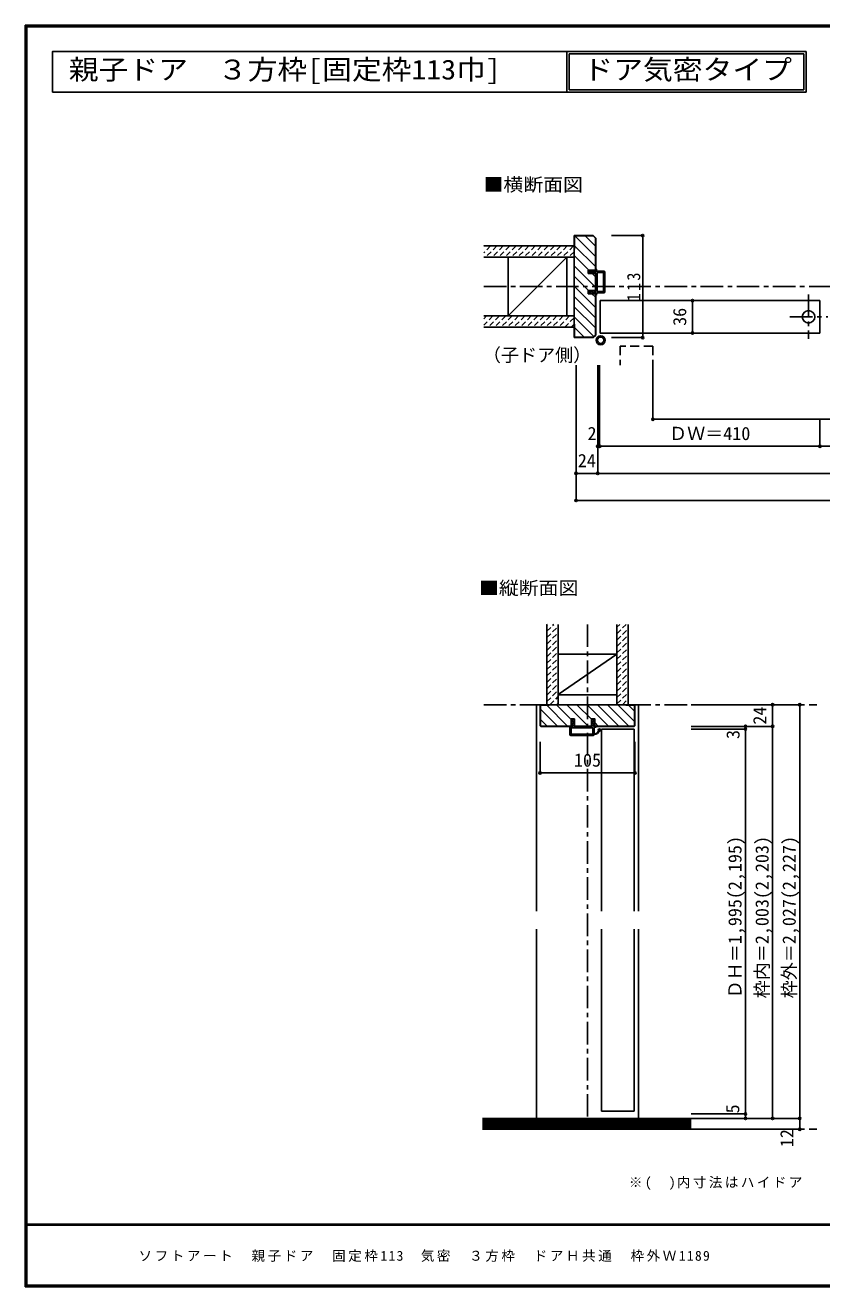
# Model space of a CAD drawing. Units: millimetres at full size, sheet at 1:5; details may follow other scales. Extents: x -973 to 977, y -718 to 696.
# Drawn here: x -973 to -92, y -701 to 696 of the extents above; entities that cross this region are included whole.
import ezdxf
from ezdxf.enums import TextEntityAlignment as Align

# ---------------------------------------------------------------- set-up
doc = ezdxf.new("R2010")
doc.units = ezdxf.units.MM
doc.header["$LTSCALE"] = 5
doc.header["$PDMODE"] = 32
doc.header["$PDSIZE"] = 2.5
for name, pattern in [('CHAIN1', [8, 5, -1, 1, -1]), ('DASHED1', [1.8, 1.2, -0.6]), ('DASHED2', [3, 2, -1])]:
    doc.linetypes.add(name, pattern=pattern)
for name, color, linetype in [('0-0_補助線', 7, 'Continuous'), ('0-1_通り芯', 4, 'CHAIN1'), ('0-3_仕上げ', 2, 'Continuous'), ('0-4_枠', 3, 'Continuous'), ('0-6_扉', 6, 'Continuous'), ('0-A_文字', 3, 'Continuous'), ('0-B_寸法', 7, 'Continuous'), ('0-C_ハッチ', 4, 'DASHED1'), ('F-1_枠', 6, 'Continuous'), ('F-A_文字', 7, 'Continuous')]:
    doc.layers.add(name, color=color, linetype=linetype)
doc.styles.add('ＭＳ ゴシック', font='')
doc.styles.get('ＭＳ ゴシック').set_extended_font_data('MS Gothic')

# ---------------------------------------------------------------- blocks, each defined once
blk = doc.blocks.new('2')
at = {"layer": '0-0_補助線'}
for p, q in [((-9.846, -9.622), (-9.846, 15.078)), ((-8.846, 16.078), (0.354, 16.078)), ((-8.846, 15.878), (0.637, 15.878)), ((-8.446, 14.378), (-8.446, -8.922)), ((-8.146, 14.678), (-1.546, 14.678)), ((-1.246, 14.378), (-1.246, -8.922)), ((0.154, 11.653), (2.154, 11.653)), ((0.154, 11.653), (0.154, -8.497)), ((2.154, 10.953), (2.154, 11.653)), ((3.154, 11.653), (2.512, 10.83)), ((3.154, 11.653), (6.154, 11.653)), ((4.154, 13.753), (4.154, 13.053)), ((5.154, 13.053), (4.512, 13.876)), ((7.154, 13.053), (5.154, 13.053)), ((6.154, 10.953), (6.154, 11.653)), ((7.558, 12.258), (6.516, 10.835)), ((-1.48, -10.622), (-8.846, -10.622)), ((-1.546, -9.222), (-8.146, -9.222)), ((-1.189, -10.85), (-0.732, -12.694)), ((0.354, -12.922), (-0.441, -12.922)), ((0.154, -8.497), (2.154, -8.497)), ((4.154, -9.897), (0.154, -9.897)), ((0.154, -9.897), (0.154, -10.622)), ((0.154, -10.622), (0.645, -12.548)), ((2.154, -7.797), (2.154, -8.497)), ((3.154, -8.497), (2.512, -7.674)), ((3.154, -8.497), (6.154, -8.497)), ((4.154, -10.597), (4.154, -9.897)), ((5.154, -9.897), (4.512, -10.72)), ((7.154, -9.897), (5.154, -9.897)), ((6.154, -7.797), (6.154, -8.497)), ((7.558, -9.101), (6.516, -7.679))]:
    blk.add_line(p, q, dxfattribs=at)
for points in [[(-9.646, 15.078), (-9.646, -9.622), (-9.846, -9.622)], [(4.154, 13.053), (0.154, 13.053), (0.649, 15.723)]]:
    blk.add_lwpolyline(points, dxfattribs=at)
for centre, radius, start, end in [((-8.846, 15.078), 1, 90, 180), ((-8.846, 15.078), 0.8, 90, 180), ((-8.146, 14.378), 0.3, 90, 180), ((-1.546, 14.378), 0.3, 0, 90), ((0.354, 15.778), 0.3, 349.49875, 90), ((2.354, 10.953), 0.2, 180, 322.03043), ((4.354, 13.753), 0.2, 37.96957, 180), ((6.354, 10.953), 0.2, 180, 323.78053), ((7.154, 12.553), 0.5, 323.78053, 90), ((-8.846, -9.622), 1, 180, 270), ((-2.846, -10.72), 6, 179.06153, 259.29815), ((-8.146, -8.922), 0.3, 180, 270), ((-2.846, -10.72), 5.3, 178.93757, 259.29815), ((-1.546, -8.922), 0.3, 270, 0), ((-1.48, -10.922), 0.3, 13.9282, 90), ((-0.441, -12.622), 0.3, 193.9282, 270), ((0.354, -12.622), 0.3, 270, 14.29438), ((2.354, -7.797), 0.2, 37.96957, 180), ((4.354, -10.597), 0.2, 180, 322.03043), ((6.354, -7.797), 0.2, 36.21947, 180), ((7.154, -9.397), 0.5, 270, 36.21947), ((-3.896, -16.272), 0.35, 259.29815, 79.29815)]:
    blk.add_arc(centre, radius, start, end, dxfattribs=at)
blk.add_point((-3.896, -16.622), dxfattribs=at)
blk = doc.blocks.new('01(1)')
at = {"layer": '0-0_補助線'}
for p, q in [((-14.5, 0.346), (-14.5, -0.449)), ((-14.3, 0.346), (-14.3, -0.449)), ((-12.045, -0.049), (-14.178, 0.444)), ((-12, 0.146), (-14.133, 0.639)), ((-11.475, 5.146), (-12.298, 4.504)), ((-12.175, 4.146), (-11.475, 4.146)), ((-12.045, -0.049), (-11.993, 0.145)), ((-11.475, 0.146), (-12, 0.146)), ((-11.475, 7.146), (-11.475, 5.146)), ((-11.475, 4.146), (-11.475, 0.146)), ((-10.68, 7.55), (-9.257, 6.508)), ((-9.375, 6.146), (-10.075, 6.146)), ((-10.075, 3.146), (-10.075, 6.146)), ((-10.075, 3.146), (-9.252, 2.504)), ((-9.375, 2.146), (-10.075, 2.146)), ((-10.075, 0.146), (-10.075, 2.146)), ((-10.075, 0.146), (10.075, 0.146)), ((10.075, 3.146), (9.252, 2.504)), ((10.68, 7.55), (9.257, 6.508)), ((9.375, 6.146), (10.075, 6.146)), ((9.375, 2.146), (10.075, 2.146)), ((10.075, 3.146), (10.075, 6.146)), ((10.075, 0.146), (10.075, 2.146)), ((11.475, 7.146), (11.475, 5.146)), ((11.475, 5.146), (12.298, 4.504)), ((12.175, 4.146), (11.475, 4.146)), ((11.475, 4.146), (11.475, 0.146)), ((11.475, 0.146), (12, 0.146)), ((12.045, -0.049), (11.993, 0.145)), ((12, 0.146), (14.133, 0.639)), ((12.045, -0.049), (14.178, 0.444)), ((14.3, 0.346), (14.3, -0.449)), ((14.5, 0.346), (14.5, -0.449)), ((-14.265, -0.741), (-12.235, -1.196)), ((-14.222, -0.546), (-12.191, -1.001)), ((-12, -1.488), (-12, -8.854)), ((-11.8, -1.488), (-11.8, -8.854)), ((-11, -9.654), (11, -9.654)), ((11, -9.854), (-11, -9.854)), ((-10.6, -1.554), (-10.6, -8.154)), ((-10.3, -1.254), (10.3, -1.254)), ((-10.3, -8.454), (10.3, -8.454)), ((10.6, -1.554), (10.6, -8.154)), ((11.8, -1.488), (11.8, -8.854)), ((12, -1.488), (12, -8.854)), ((14.222, -0.546), (12.191, -1.001)), ((14.265, -0.741), (12.235, -1.196))]:
    blk.add_line(p, q, dxfattribs=at)
for centre, radius, start, end in [((-14.2, 0.346), 0.3, 77.00048, 180), ((-14.2, 0.346), 0.1, 77.00048, 180), ((-12.175, 4.346), 0.2, 127.96957, 270), ((-10.975, 7.146), 0.5, 53.78053, 180), ((-9.375, 6.346), 0.2, 270, 53.78053), ((-9.375, 2.346), 0.2, 270, 52.03043), ((9.375, 6.346), 0.2, 126.21947, 270), ((9.375, 2.346), 0.2, 127.96957, 270), ((10.975, 7.146), 0.5, 0, 126.21947), ((12.175, 4.346), 0.2, 270, 52.03043), ((14.2, 0.346), 0.3, 0, 102.99952), ((14.2, 0.346), 0.1, 0, 102.99952), ((-14.2, -0.449), 0.3, 180, 257.3929), ((-14.2, -0.449), 0.1, 180, 257.3929), ((-12.3, -1.488), 0.3, 0, 76.0718), ((-12.3, -1.488), 0.5, 0, 76.0718), ((-11, -8.854), 1, 180, 270), ((-11, -8.854), 0.8, 180, 270), ((-10.3, -1.554), 0.3, 90, 180), ((-10.3, -8.154), 0.3, 180, 270), ((10.3, -1.554), 0.3, 0, 90), ((10.3, -8.154), 0.3, 270, 0), ((11, -8.854), 1, 270, 0), ((11, -8.854), 0.8, 270, 0), ((12.3, -1.488), 0.5, 103.9282, 180), ((12.3, -1.488), 0.3, 103.9282, 180), ((14.2, -0.449), 0.1, 282.6071, 0), ((14.2, -0.449), 0.3, 282.6071, 0)]:
    blk.add_arc(centre, radius, start, end, dxfattribs=at)

msp = doc.modelspace()

# ---------------------------------------------------------------- linework, layer by layer
at = {"layer": '0-0_補助線'}
for radius in [5, 3.5]:
    msp.add_circle((-336.383, 347.13), radius, dxfattribs=at)
at = {"layer": '0-1_通り芯'}
for p, q in [((-465.847, 406.5), (469.153, 406.5)), ((-350.99, 32.5), (-350.99, -526.5)), ((-465.847, -56.5), (-97.133, -56.5)), ((-465.847, -526.5), (-97.133, -526.5))]:
    msp.add_line(p, q, dxfattribs=at)
at = {"layer": '0-1_通り芯', "color": 7}
for p, q in [((-106.384, 397.796), (-106.384, 348.563)), ((-126.919, 373), (-85.133, 373))]:
    msp.add_line(p, q, dxfattribs=at)
at = {"layer": '0-1_通り芯', "color": 7, "linetype": 'Continuous'}
msp.add_circle((-106.384, 373), 7, dxfattribs=at)
at = {"layer": '0-3_仕上げ'}
for p, q in [((-465.847, 451.5), (-365.847, 451.5)), ((-465.847, 439), (-365.847, 439)), ((-465.847, 374), (-365.847, 374)), ((-465.847, 361.5), (-365.847, 361.5)), ((-395.99, 32.5), (-395.99, -56.5)), ((-383.49, 32.5), (-383.49, -56.5)), ((-318.49, 32.5), (-318.49, -56.5)), ((-305.99, 32.5), (-305.99, -56.5)), ((-236.133, -514.5), (-467.105, -514.5)), ((-236.133, -526.5), (-467.105, -526.5))]:
    msp.add_line(p, q, dxfattribs=at)
at = {"layer": '0-3_仕上げ', "color": 3}
for p, q in [((-438.847, 439), (-438.847, 374)), ((-373.847, 439), (-373.847, 374)), ((-383.49, -0.5), (-318.49, -0.5)), ((-383.49, -45.5), (-318.49, -45.5))]:
    msp.add_line(p, q, dxfattribs=at)
at = {"layer": '0-3_仕上げ', "color": 7}
for p, q in [((-438.847, 374), (-373.847, 439)), ((-383.49, -45.234), (-318.49, -0.5)), ((-236.133, -516), (-467.105, -516)), ((-236.133, -517.5), (-467.105, -517.5)), ((-236.133, -519), (-467.105, -519)), ((-236.133, -520.5), (-467.105, -520.5)), ((-236.133, -522), (-467.105, -522)), ((-236.133, -523.5), (-467.105, -523.5)), ((-236.133, -525), (-467.105, -525))]:
    msp.add_line(p, q, dxfattribs=at)
at = {"layer": '0-4_枠'}
for p, q in [((-365.847, 463), (-365.847, 350)), ((-344.675, 463), (-365.847, 463)), ((-365.347, 448), (-365.347, 462.5)), ((-344.883, 462.5), (-365.347, 462.5)), ((-344.883, 462.5), (-342.347, 459.964)), ((-344.675, 463), (-341.847, 460.172)), ((-365.347, 448), (-365.847, 448)), ((-342.347, 459.964), (-342.347, 424.5)), ((-341.847, 460.172), (-341.847, 424.5)), ((-341.847, 420.8), (-350.347, 420.8)), ((-342.347, 402.2), (-342.347, 420.8)), ((-341.847, 402.2), (-341.847, 420.8)), ((-350.347, 398.5), (-350.347, 402.2)), ((-341.847, 402.2), (-350.347, 402.2)), ((-341.847, 398.5), (-350.347, 398.5)), ((-342.347, 353.036), (-342.347, 398.5)), ((-341.847, 352.828), (-341.847, 398.5)), ((-365.347, 365), (-365.847, 365)), ((-365.347, 365), (-365.347, 350.5)), ((-344.675, 350), (-365.847, 350)), ((-344.882, 350.5), (-365.347, 350.5)), ((-344.882, 350.5), (-342.347, 353.036)), ((-344.675, 350), (-341.847, 352.828)), ((-298.49, -56.5), (-403.49, -56.5)), ((-402.99, -79.586), (-402.99, -57)), ((-393.49, -57), (-402.99, -57)), ((-393.49, -56.5), (-393.49, -57)), ((-308.49, -57), (-308.49, -56.5)), ((-308.49, -57), (-298.99, -57)), ((-298.99, -79.586), (-298.99, -57)), ((-402.575, -80), (-402.99, -79.586)), ((-402.783, -80.5), (-368.99, -80.5)), ((-368.99, -80), (-402.575, -80)), ((-368.99, -72), (-365.29, -72)), ((-368.99, -80.5), (-368.99, -72)), ((-365.29, -80.5), (-365.29, -72)), ((-365.29, -80), (-346.69, -80)), ((-365.29, -80.5), (-346.69, -80.5)), ((-346.69, -80.5), (-346.69, -72)), ((-342.99, -80), (-299.404, -80)), ((-299.197, -80.5), (-342.99, -80.5)), ((-299.404, -80), (-298.99, -79.586))]:
    msp.add_line(p, q, dxfattribs=at)
at = {"layer": '0-4_枠', "color": 4}
for p, q in [((-403.49, -56.5), (-407.49, -56.5)), ((-407.49, -56.5), (-407.49, -285)), ((-298.49, -56.5), (-294.49, -56.5)), ((-294.49, -56.5), (-294.49, -285)), ((-407.49, -305), (-407.49, -514.5)), ((-294.49, -305), (-294.49, -514.5))]:
    msp.add_line(p, q, dxfattribs=at)
at = {"layer": '0-4_枠'}
for points in [[(-350.347, 420.8), (-350.347, 424.5), (-341.847, 424.5)], [(-402.783, -80.5), (-403.49, -79.793), (-403.49, -56.5)], [(-299.197, -80.5), (-298.49, -79.793), (-298.49, -56.5)], [(-346.69, -72), (-342.99, -72), (-342.99, -80.5)]]:
    msp.add_lwpolyline(points, dxfattribs=at)
at = {"layer": '0-6_扉'}
for p, q in [((-336.847, 391), (-336.847, 355)), ((-336.847, 391), (-93.884, 391)), ((-93.884, 355), (-93.884, 391)), ((-93.884, 391), (-93.884, 355)), ((-336.847, 355), (-93.884, 355)), ((-335.49, -83.5), (-299.49, -83.5)), ((-335.49, -83.5), (-335.49, -285)), ((-299.49, -83.5), (-299.49, -285)), ((-335.49, -305), (-335.49, -506.5)), ((-299.49, -305), (-299.49, -506.5)), ((-299.49, -506.5), (-335.49, -506.5))]:
    msp.add_line(p, q, dxfattribs=at)
at = {"layer": '0-6_扉', "linetype": 'DASHED2'}
for p, q in [((-314.699, 340.381), (-314.699, 319.657)), ((-278.699, 340.381), (-314.699, 340.381)), ((-278.699, 340.381), (-278.699, 319.657))]:
    msp.add_line(p, q, dxfattribs=at)
at = {"layer": '0-A_文字'}
for p, q in [((-373.753, 621.667), (-373.753, 666.667)), ((-373.753, 666.667), (-373.753, 621.667)), ((-371.253, 664.167), (-111.649, 664.167)), ((-371.253, 664.167), (-371.253, 624.167)), ((-111.649, 664.167), (-111.649, 624.167)), ((-943.333, 621.667), (-373.753, 621.667)), ((-373.753, 621.667), (-109.149, 621.667)), ((-371.253, 624.167), (-111.649, 624.167))]:
    msp.add_line(p, q, dxfattribs=at)
for points in [[(-943.333, 621.667), (-943.333, 666.667), (-373.753, 666.667)], [(-373.753, 666.667), (-373.753, 621.667), (-373.753, 666.667)], [(-373.753, 666.667), (-109.149, 666.667), (-109.149, 621.667)]]:
    msp.add_lwpolyline(points, dxfattribs=at)
at = {"layer": '0-B_寸法', "color": 4}
for p, q in [((-289.925, 463), (-324.447, 463)), ((-289.925, 350), (-289.925, 463)), ((-234.837, 391), (-234.837, 355)), ((-289.925, 350), (-324.447, 350)), ((-363.694, 169.657), (-363.694, 319.657)), ((-339.694, 199.657), (-339.694, 319.657)), ((-337.694, 229.657), (-337.694, 319.657)), ((-278.699, 259.657), (-278.699, 319.657)), ((-278.699, 259.657), (285.311, 259.657)), ((-93.731, 229.657), (-93.731, 259.657)), ((345.306, 229.657), (-339.694, 229.657)), ((369.306, 199.657), (-363.694, 199.657)), ((369.306, 169.657), (-363.694, 169.657)), ((-116.133, -56.5), (-236.133, -56.5)), ((-146.133, -56.5), (-146.133, -514.5)), ((-116.133, -56.5), (-116.133, -526.5)), ((-146.133, -80.5), (-236.133, -80.5)), ((-176.133, -83.5), (-236.133, -83.5)), ((-176.133, -80.5), (-176.133, -514.5)), ((-403.49, -131.922), (-403.49, -97.4)), ((-176.133, -509.5), (-236.133, -509.5)), ((-116.133, -514.5), (-236.133, -514.5)), ((-116.133, -526.5), (-236.133, -526.5))]:
    msp.add_line(p, q, dxfattribs=at)
msp.add_lwpolyline([(-403.49, -131.922), (-298.49, -131.922), (-298.49, -97.4)], dxfattribs=at)
at = {"layer": '0-B_寸法'}
for p in [(-289.925, 463), (-234.837, 391), (-289.925, 350), (-234.837, 355), (-278.699, 259.657), (-339.694, 229.657), (-337.694, 229.657), (-93.731, 229.657), (-363.694, 199.657), (-339.694, 199.657), (-363.694, 169.657), (-146.133, -56.5), (-116.133, -56.5), (-176.133, -80.5), (-176.133, -83.5), (-146.133, -80.5), (-403.49, -131.922), (-298.49, -131.922), (-176.133, -509.5), (-176.133, -514.5), (-146.133, -514.5), (-116.133, -514.5), (-116.133, -526.5)]:
    msp.add_point(p, dxfattribs=at)
at = {"layer": '0-C_ハッチ', "linetype": 'Continuous'}
for p, q in [((-342.347, 439.912), (-364.935, 462.5)), ((-353.622, 462.5), (-342.347, 451.225)), ((-365.347, 451.598), (-342.347, 428.598)), ((-365.847, 440.784), (-349.563, 424.5)), ((-365.847, 429.47), (-342.347, 405.97)), ((-345.863, 420.8), (-342.347, 417.284)), ((-365.847, 418.157), (-349.89, 402.2)), ((-365.847, 406.843), (-342.347, 383.343)), ((-365.847, 395.529), (-342.347, 372.029)), ((-346.19, 398.5), (-342.347, 394.657)), ((-365.847, 384.216), (-342.347, 360.716)), ((-365.847, 372.902), (-344.164, 351.219)), ((-365.347, 361.088), (-354.759, 350.5)), ((-402.99, -61.412), (-384.401, -80)), ((-396.088, -57), (-373.088, -80)), ((-385.274, -56.5), (-368.99, -72.784)), ((-373.96, -56.5), (-350.46, -80)), ((-362.647, -56.5), (-346.69, -72.457)), ((-351.332, -56.5), (-327.833, -80)), ((-340.019, -56.5), (-316.519, -80)), ((-328.705, -56.5), (-305.205, -80)), ((-317.392, -56.5), (-298.99, -74.902)), ((-305.578, -57), (-298.99, -63.588)), ((-402.99, -72.725), (-395.715, -80)), ((-342.99, -76.157), (-339.147, -80))]:
    msp.add_line(p, q, dxfattribs=at)
at = {"layer": '0-C_ハッチ'}
for p, q in [((-465.449, 451.5), (-465.847, 451.102)), ((-458.378, 451.5), (-465.847, 444.031)), ((-451.307, 451.5), (-463.807, 439)), ((-444.236, 451.5), (-456.736, 439)), ((-437.165, 451.5), (-449.665, 439)), ((-430.094, 451.5), (-442.594, 439)), ((-423.023, 451.5), (-435.523, 439)), ((-415.952, 451.5), (-428.452, 439)), ((-408.881, 451.5), (-421.381, 439)), ((-401.81, 451.5), (-414.31, 439)), ((-394.739, 451.5), (-407.239, 439)), ((-387.668, 451.5), (-400.168, 439)), ((-380.596, 451.5), (-393.096, 439)), ((-373.525, 451.5), (-386.025, 439)), ((-366.454, 451.5), (-378.954, 439)), ((-365.847, 445.036), (-371.883, 439)), ((-462.741, 374), (-465.847, 370.894)), ((-455.67, 374), (-465.847, 363.823)), ((-448.599, 374), (-461.099, 361.5)), ((-441.528, 374), (-454.028, 361.5)), ((-434.457, 374), (-446.957, 361.5)), ((-427.386, 374), (-439.886, 361.5)), ((-420.315, 374), (-432.815, 361.5)), ((-413.244, 374), (-425.744, 361.5)), ((-406.173, 374), (-418.673, 361.5)), ((-399.101, 374), (-411.601, 361.5)), ((-392.03, 374), (-404.53, 361.5)), ((-384.959, 374), (-397.459, 361.5)), ((-377.888, 374), (-390.388, 361.5)), ((-370.817, 374), (-383.317, 361.5)), ((-365.847, 371.899), (-376.246, 361.5)), ((-365.847, 364.828), (-369.175, 361.5)), ((-395.99, 24.889), (-388.379, 32.5)), ((-395.99, 31.96), (-395.45, 32.5)), ((-395.99, 17.818), (-383.49, 30.318)), ((-318.49, 29.252), (-315.242, 32.5)), ((-318.49, 22.181), (-308.171, 32.5)), ((-395.99, 10.747), (-383.49, 23.247)), ((-395.99, 3.676), (-383.49, 16.176)), ((-318.49, 15.11), (-305.99, 27.61)), ((-318.49, 8.039), (-305.99, 20.539)), ((-395.99, -3.395), (-383.49, 9.105)), ((-395.99, -10.466), (-383.49, 2.034)), ((-318.49, 0.968), (-305.99, 13.468)), ((-318.49, -6.103), (-305.99, 6.397)), ((-395.99, -17.537), (-383.49, -5.037)), ((-395.99, -24.608), (-383.49, -12.108)), ((-318.49, -13.174), (-305.99, -0.674)), ((-318.49, -20.246), (-305.99, -7.746)), ((-395.99, -31.68), (-383.49, -19.18)), ((-395.99, -38.751), (-383.49, -26.251)), ((-318.49, -27.317), (-305.99, -14.817)), ((-318.49, -34.388), (-305.99, -21.888)), ((-395.99, -45.822), (-383.49, -33.322)), ((-395.99, -52.893), (-383.49, -40.393)), ((-318.49, -41.459), (-305.99, -28.959)), ((-318.49, -48.53), (-305.99, -36.03)), ((-392.526, -56.5), (-383.49, -47.464)), ((-385.455, -56.5), (-383.49, -54.535)), ((-318.49, -55.601), (-305.99, -43.101)), ((-312.318, -56.5), (-305.99, -50.172))]:
    msp.add_line(p, q, dxfattribs=at)
at = {"layer": 'F-1_枠'}
for p, q in [((-973.347, 695.833), (-973.347, -700.833)), ((-973.347, 695.833), (976.653, 695.833)), ((-973.347, 695), (976.653, 695)), ((-973.347, 694.167), (976.653, 694.167)), ((-972.514, 695.833), (-972.514, -700.833)), ((-971.68, 695.833), (-971.68, -700.833)), ((976.653, -631.667), (-973.347, -631.667)), ((976.653, -632.5), (-973.347, -632.5)), ((976.653, -699.167), (-973.347, -699.167)), ((976.653, -700), (-973.347, -700)), ((976.653, -700.833), (-973.347, -700.833))]:
    msp.add_line(p, q, dxfattribs=at)

# ---------------------------------------------------------------- block references
at = {"layer": '0-0_補助線', "rotation": 90}
for name, p in [('01(1)', (-341.701, 411.5)), ('2', (-354.412, -80.654))]:
    msp.add_blockref(name, p, dxfattribs=at)

# ---------------------------------------------------------------- texts
at = {"layer": '0-A_文字', "style": 'ＭＳ ゴシック', "width": 1.1}
for s, p in [('親子ドア\u3000３方枠[固定枠113巾]', (-925.208, 629.167)), ('ドア気密タイプ', (-355.628, 629.167))]:
    msp.add_text(s, height=21.99, dxfattribs=at).set_placement(p, align=Align.BOTTOM_LEFT)
at = {"layer": '0-A_文字', "color": 7, "style": 'ＭＳ ゴシック', "width": 1.1}
for s, p in [('■横断面図', (-466.106, 507.657)), ('■縦断面図', (-471.065, 61))]:
    msp.add_text(s, height=14.66, dxfattribs=at).set_placement(p, align=Align.BOTTOM_LEFT)
at = {"layer": '0-A_文字', "color": 7, "style": 'ＭＳ ゴシック'}
msp.add_text('（子ドア側）', height=14.66, dxfattribs=at).set_placement((-466.847, 319), align=Align.BOTTOM_LEFT)
at = {"layer": '0-B_寸法', "style": 'ＭＳ ゴシック'}
for s, p in [('36', (-237.337, 363)), ('24', (-148.633, -78.5)), ('3', (-178.296, -94.385)), ('ＤＨ＝1,995(2,195)', (-176.133, -381.5)), ('枠内＝2,003(2,203)', (-146.133, -381.5)), ('枠外＝2,027(2,227)', (-116.133, -381.5)), ('5', (-178.633, -508.875)), ('12', (-118.633, -546.285))]:
    msp.add_text(s, height=14.66, rotation=90, dxfattribs=at).set_placement(p, align=Align.BOTTOM_LEFT)
for s, p in [('2', (-351.016, 232.157)), ('ＤＷ＝410', (-260.712, 232.157)), ('24', (-361.694, 202.157)), ('105', (-365.99, -129.422))]:
    msp.add_text(s, height=14.66, dxfattribs=at).set_placement(p, align=Align.BOTTOM_LEFT)
at = {"layer": '0-B_寸法', "insert": (-292.425, 390.25), "char_height": 14.66, "attachment_point": 7, "rotation": 90, "style": 'ＭＳ ゴシック'}
msp.add_mtext('\\T1.27;\\W0.9;113', dxfattribs=at)
at = {"layer": '0-B_寸法', "insert": (-305.206, -593.564), "char_height": 11, "attachment_point": 7, "style": 'ＭＳ ゴシック'}
msp.add_mtext('\\T1.18;※(\u3000)内寸法はハイドア', dxfattribs=at)
at = {"layer": 'F-A_文字', "insert": (-847.938, -673.333), "char_height": 11, "attachment_point": 7, "style": 'ＭＳ ゴシック'}
msp.add_mtext('\\T1.19;ソフトアート\u3000親子ドア\u3000固定枠113\u3000気密\u3000３方枠\u3000ドアＨ共通\u3000枠外Ｗ1189', dxfattribs=at)

doc.saveas('drawing.dxf')
